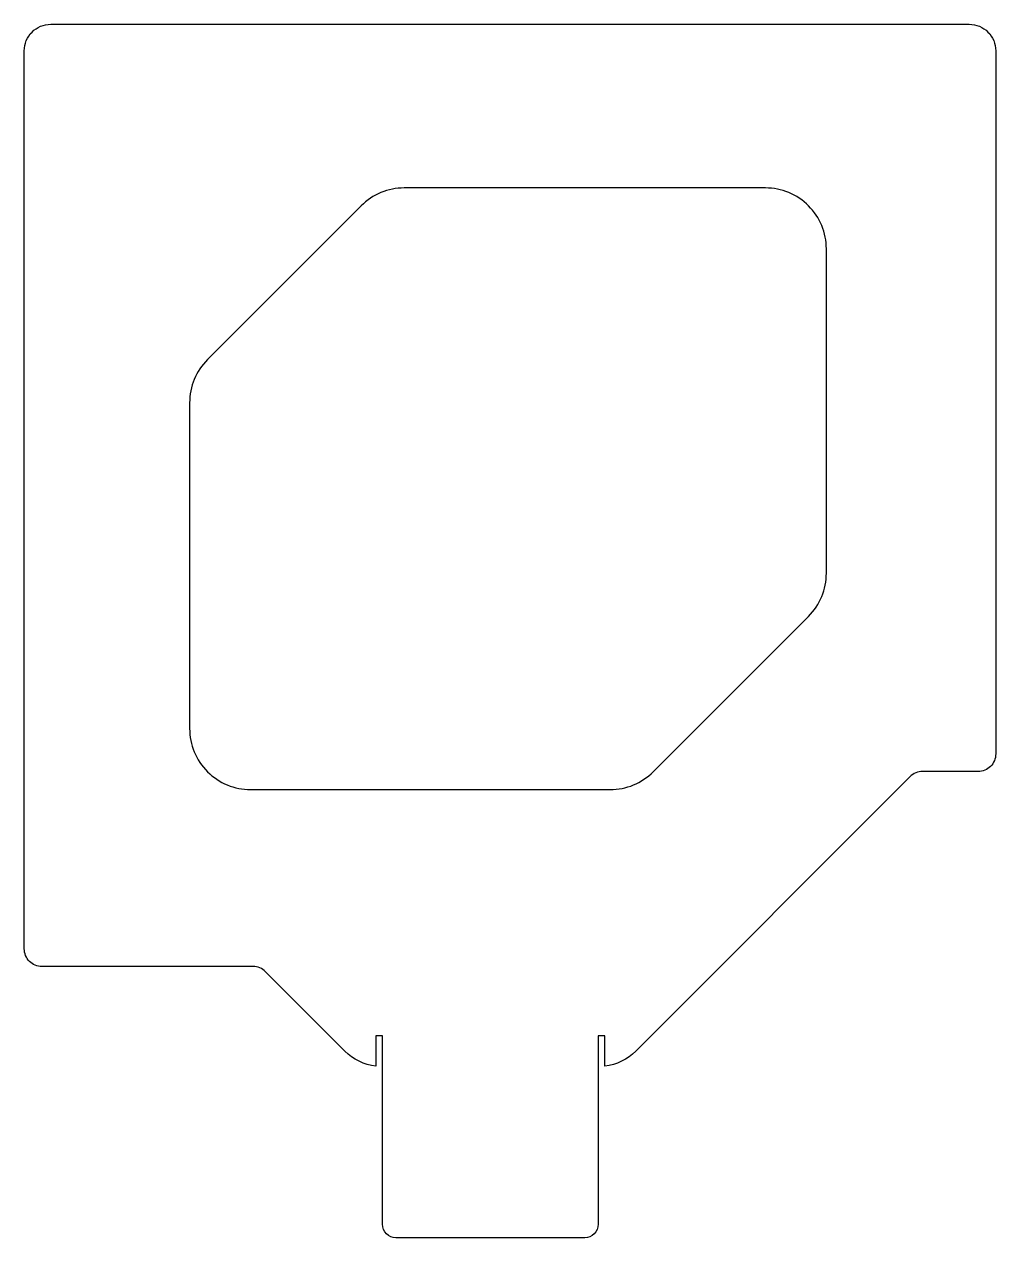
# Model space of a CAD drawing. Header units: millimetres. Extents: x -851 to -153, y -871 to 0.
import ezdxf

# ---------------------------------------------------------------- set-up
doc = ezdxf.new("R2010")
doc.units = ezdxf.units.MM
doc.layers.get('0').update_dxf_attribs({"linetype": 'CONTINUOUS'})

msp = doc.modelspace()

# ---------------------------------------------------------------- linework, layer by layer
for points in [[(-438.7, -861.23, -0.414214), (-448.37, -870.91), (-583.92, -870.91, -0.414214), (-593.6, -861.23), (-593.6, -726), (-598.36, -726), (-598.36, -747.84, -0.166549), (-620.54, -736.98), (-677.53, -679.99, 0.198912), (-686.51, -676.27), (-838.09, -676.27, -0.414214), (-850.79, -663.57), (-850.79, -19.05, -0.414214), (-831.74, 0), (-172.31, 0, -0.414214), (-153.26, -19.05), (-153.26, -523.64, -0.414214), (-165.96, -536.34), (-205.85, -536.34, 0.198912), (-214.84, -540.06), (-411.76, -736.98, -0.166549), (-433.94, -747.84), (-433.94, -726), (-438.7, -726)], [(-688.23, -549.27), (-430.16, -549.27, 0.198912), (-399.17, -536.44), (-287.68, -424.94, 0.198912), (-274.85, -393.96), (-274.85, -161.29, 0.414214), (-318.66, -117.47), (-577.91, -117.47, 0.198912), (-608.89, -130.3), (-719.21, -240.63, 0.198912), (-732.05, -271.61), (-732.05, -505.46, 0.414214)]]:
    msp.add_lwpolyline(points, format="xyb", close=True)

doc.saveas('drawing.dxf')
